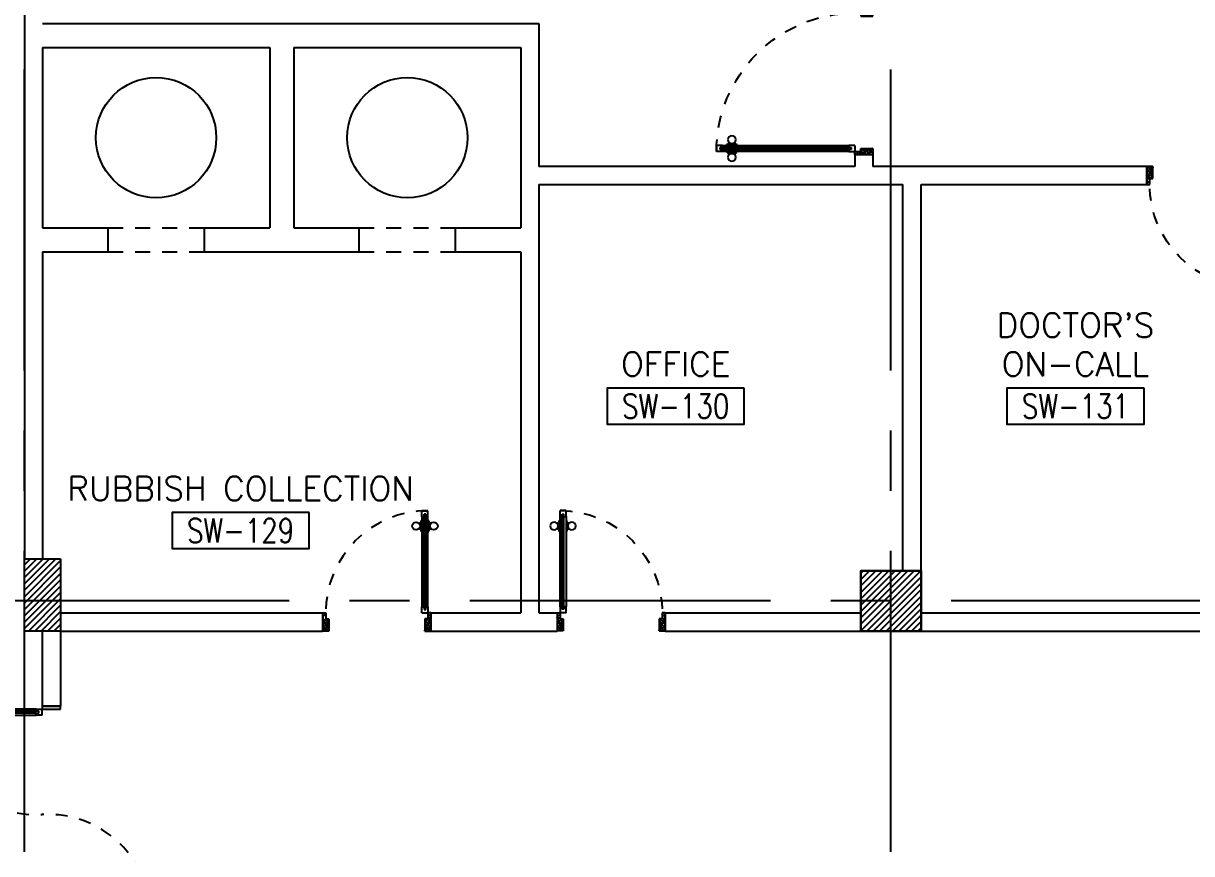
# Model space of a CAD drawing. Extents: x 276011.4 to 276105.3, y 57291.9 to 57371.4.
# Drawn here: x 276062.41 to 276072.11, y 57327.88 to 57334.78 of the extents above; entities that cross this region are included whole.
import ezdxf
from ezdxf.enums import TextEntityAlignment as Align

# ---------------------------------------------------------------- set-up
doc = ezdxf.new("R2010")
doc.units = 0
doc.header["$MEASUREMENT"] = 0
for name, pattern in [('CENTERX2', [4, 2.5, -0.5, 0.5, -0.5]), ('HIDDEN', [0.375, 0.25, -0.125]), ('HIDDEN2', [0.1875, 0.125, -0.0625])]:
    doc.linetypes.add(name, pattern=pattern)
doc.layers.get('0').update_dxf_attribs({"color": 11, "linetype": 'CONTINUOUS'})
for name, color, linetype in [('AXES', 11, 'CENTERX2'), ('COL', 11, 'CONTINUOUS'), ('DOOR', 11, 'CONTINUOUS'), ('HAT', 11, 'CONTINUOUS'), ('RM-BOX', 11, 'CONTINUOUS'), ('RM-NAME', 11, 'CONTINUOUS'), ('RM-NO', 11, 'CONTINUOUS'), ('SUNI-FUR', 11, 'CONTINUOUS'), ('WALL', 11, 'CONTINUOUS')]:
    doc.layers.add(name, color=color, linetype=linetype)
doc.styles.add('ROMANS', font='ROMANS.shx', dxfattribs={"width": 0.6})

# ---------------------------------------------------------------- blocks, each defined once
blk = doc.blocks.new('RM1')
at = {"layer": 'RM-BOX'}
blk.add_lwpolyline([(569.9, -200), (-569.9, -200), (-569.9, -500), (569.9, -500)], close=True, dxfattribs=at)
at = {"layer": 'RM-NAME', "style": 'ROMANS'}
for tag, p in [('ROOMNAME1', (0, 323.8)), ('ROOMNAME2', (0, 0))]:
    blk.add_attdef(tag, text='', height=200, dxfattribs=at).set_placement(p, align=Align.MIDDLE)
at = {"layer": 'RM-NO', "style": 'ROMANS', "width": 0.8}
blk.add_attdef('ROOMNO', text='', height=200, dxfattribs=at).set_placement((0, -350), align=Align.MIDDLE)
blk = doc.blocks.new('*X37')
at = {"color": 0}
for p, q in [((227925.6, 149489.7), (228425.6, 149989.7)), ((227928.6, 149545.8), (228372.5, 149989.7)), ((227928.6, 149598.8), (228319.5, 149989.7)), ((227928.6, 149651.8), (228266.5, 149989.7)), ((227928.6, 149704.9), (228213.4, 149989.7)), ((227928.6, 149757.9), (228160.4, 149989.7)), ((227928.6, 149810.9), (228107.4, 149989.7)), ((227928.6, 149864), (228054.3, 149989.7)), ((227928.6, 149917), (228001.3, 149989.7)), ((227928.6, 149970), (227948.3, 149989.7)), ((227978.6, 149489.7), (228428.6, 149939.7)), ((228031.6, 149489.7), (228428.6, 149886.7)), ((228084.7, 149489.7), (228428.6, 149833.6)), ((228137.7, 149489.7), (228428.6, 149780.6)), ((228190.7, 149489.7), (228428.6, 149727.6)), ((228243.8, 149489.7), (228428.6, 149674.5)), ((228296.8, 149489.7), (228428.6, 149621.5)), ((228349.8, 149489.7), (228428.6, 149568.5)), ((228402.9, 149489.7), (228428.6, 149515.4))]:
    blk.add_line(p, q, dxfattribs=at)
blk = doc.blocks.new('COL50')
at = {"layer": 'COL'}
blk.add_lwpolyline([(-250, 250), (-250, -250), (250, -250), (250, 250)], close=True, dxfattribs=at)
blk = doc.blocks.new('DOOR100')
at = {"layer": 'DOOR', "color": 0, "linetype": 'ByBlock'}
for p, q in [((-25, 1300), (-75, 1300)), ((-75, 1300), (-25, 1300)), ((-75, 1250), (-75, 1300)), ((-42, 1270), (-58, 1270)), ((-58, 1250), (-58, 1270)), ((-42, 1250), (-42, 1270)), ((-25, 1250), (-25, 1300)), ((-82.2, 1205), (-91.2, 1205)), ((-91.2, 1205), (-91.2, 1140.2)), ((-75, 1217.6), (-82.2, 1217.6)), ((-82.2, 1127.6), (-82.2, 1217.6)), ((-82.2, 1205), (-82.2, 1140.2)), ((-58, 1250), (-75, 1250)), ((-25, 1250), (-42, 1250)), ((-25, 1217.6), (-17.8, 1217.6)), ((-17.8, 1127.6), (-17.8, 1217.6)), ((-17.8, 1205), (-8.8, 1205)), ((-17.8, 1205), (-17.8, 1140.2)), ((-8.8, 1205), (-8.8, 1140.2)), ((-82.2, 1140.2), (-91.2, 1140.2)), ((-75, 1127.6), (-82.2, 1127.6)), ((-25, 1127.6), (-17.8, 1127.6)), ((-17.8, 1140.2), (-8.8, 1140.2)), ((-75, 200), (-58, 200)), ((-75, 150), (-75, 200)), ((-58, 200), (-58, 180)), ((-42, 200), (-25, 200)), ((-42, 180), (-42, 200)), ((-25, 200), (-25, 150)), ((-1200, 0), (-1200, 150)), ((-1200, 150), (-1175, 150)), ((-1200, 150), (-1200, 0)), ((-1175, 150), (-1175, 100)), ((-1175, 100), (-1150, 100)), ((-1150, 100), (-1150, 0)), ((-75, 150), (-25, 150)), ((-58, 180), (-42, 180)), ((-50, 100), (-50, 0)), ((-25, 100), (-50, 100)), ((0, 150), (-25, 150)), ((-25, 150), (-25, 100)), ((0, 150), (0, 0)), ((-1150, 0), (-1200, 0)), ((-50, 0), (0, 0))]:
    blk.add_line(p, q, dxfattribs=at)
at = {"layer": 'DOOR', "linetype": 'ByBlock'}
for p, q in [((-75, 1250), (-75, 200)), ((-58, 200), (-58, 1250)), ((-42, 200), (-42, 1250)), ((-25, 200), (-25, 1250)), ((0, 0), (0, 150))]:
    blk.add_line(p, q, dxfattribs=at)
at = {"layer": 'DOOR', "color": 9, "linetype": 'ByBlock'}
for p, q in [((-1150, 0), (-1200, 113.7)), ((-1150, 0), (-1163.4, 100)), ((-50, 0), (0, 113.7)), ((-50, 0), (-36.6, 100)), ((-1150, 0), (-1200, 40.1)), ((-50, 0), (0, 40.1))]:
    blk.add_line(p, q, dxfattribs=at)
at = {"layer": 'DOOR', "color": 0, "linetype": 'ByBlock'}
for centre in [(-123.5, 1172.6), (23.5, 1172.6)]:
    blk.add_circle(centre, 32.4, dxfattribs=at)
at = {"layer": 'DOOR', "linetype": 'HIDDEN', "ltscale": 0.5}
blk.add_arc((-25, 150), 1150, 89.99998, 180.00006, dxfattribs=at)
at = {"layer": 'DOOR', "color": 9, "linetype": 'ByBlock'}
for centre, radius, start, end in [((-1150, 0), 154.4, 103.71423, 108.89471), ((-1150, 0), 134.4, 100.71998, 111.84015), ((-50, 0), 134.4, 68.15985, 79.28002), ((-50, 0), 114.4, 64.08384, 77.37743), ((-50, 0), 154.4, 71.10529, 76.28577), ((-1150, 0), 94.4, 90, 121.98181), ((-1150, 0), 74.4, 90, 132.22357), ((-1150, 0), 54.4, 90, 156.79262), ((-1150, 0), 34.4, 90, 180), ((-1150, 0), 14.4, 90, 180), ((-50, 0), 94.4, 58.01819, 90), ((-50, 0), 74.4, 47.77643, 90), ((-50, 0), 54.4, 23.20738, 90), ((-50, 0), 34.4, 0, 90), ((-50, 0), 14.4, 0, 90)]:
    blk.add_arc(centre, radius, start, end, dxfattribs=at)
blk = doc.blocks.new('DOOR90')
at = {"layer": 'DOOR', "color": 0, "linetype": 'ByBlock'}
for p, q in [((-150, 0), (-150, -25)), ((-150, 0), (0, 0)), ((0, -50), (0, 0)), ((-1000, -25), (-1000, -75)), ((-1000, -75), (-1000, -25)), ((-950, -25), (-1000, -25)), ((-950, -75), (-1000, -75)), ((-970, -42), (-970, -58)), ((-950, -42), (-970, -42)), ((-950, -58), (-970, -58)), ((-950, -25), (-950, -42)), ((-950, -58), (-950, -75)), ((-917.6, -25), (-917.6, -17.8)), ((-827.6, -17.8), (-917.6, -17.8)), ((-917.6, -75), (-917.6, -82.2)), ((-827.6, -82.2), (-917.6, -82.2)), ((-905, -17.8), (-905, -8.8)), ((-905, -8.8), (-840.2, -8.8)), ((-905, -17.8), (-840.2, -17.8)), ((-905, -82.2), (-905, -91.2)), ((-905, -82.2), (-840.2, -82.2)), ((-905, -91.2), (-840.2, -91.2)), ((-840.2, -17.8), (-840.2, -8.8)), ((-840.2, -82.2), (-840.2, -91.2)), ((-827.6, -25), (-827.6, -17.8)), ((-827.6, -75), (-827.6, -82.2)), ((-200, -42), (-200, -25)), ((-200, -25), (-150, -25)), ((-180, -42), (-200, -42)), ((-200, -75), (-200, -58)), ((-200, -58), (-180, -58)), ((-150, -75), (-200, -75)), ((-180, -58), (-180, -42)), ((-150, -75), (-150, -25)), ((-150, -25), (-100, -25)), ((-100, -25), (-100, -50)), ((-100, -50), (0, -50)), ((-100, -850), (0, -850)), ((-100, -875), (-100, -850)), ((0, -850), (0, -900)), ((-150, -900), (-150, -875)), ((-150, -875), (-100, -875)), ((0, -900), (-150, -900)), ((-150, -900), (0, -900))]:
    blk.add_line(p, q, dxfattribs=at)
at = {"layer": 'DOOR', "color": 9, "linetype": 'ByBlock'}
for p, q in [((0, -50), (-113.7, 0)), ((0, -50), (-40.1, 0)), ((0, -50), (-100, -36.6)), ((0, -850), (-113.7, -900)), ((0, -850), (-100, -863.4)), ((0, -850), (-40.1, -900))]:
    blk.add_line(p, q, dxfattribs=at)
at = {"layer": 'DOOR', "linetype": 'ByBlock'}
for p, q in [((-200, -25), (-950, -25)), ((-200, -42), (-950, -42)), ((-200, -58), (-950, -58)), ((-950, -75), (-200, -75))]:
    blk.add_line(p, q, dxfattribs=at)
at = {"layer": 'DOOR', "color": 0, "linetype": 'ByBlock'}
for centre in [(-872.6, 23.5), (-872.6, -123.5)]:
    blk.add_circle(centre, 32.4, dxfattribs=at)
at = {"layer": 'DOOR', "color": 9, "linetype": 'ByBlock'}
for centre, radius, start, end in [((0, -50), 154.4, 161.10529, 166.28577), ((0, -50), 134.4, 158.15985, 169.28002), ((0, -50), 94.4, 148.01819, 180), ((0, -50), 74.4, 137.77643, 180), ((0, -50), 114.4, 154.08384, 167.37743), ((0, -50), 54.4, 113.20738, 180), ((0, -50), 34.4, 90, 180), ((0, -50), 14.4, 90, 180), ((0, -850), 94.4, 180, 211.98181), ((0, -850), 74.4, 180, 222.22357), ((0, -850), 54.4, 180, 246.79262), ((0, -850), 34.4, 180, 270), ((0, -850), 14.4, 180, 270), ((0, -850), 154.4, 193.71423, 198.89471), ((0, -850), 134.4, 190.71998, 201.84015)]:
    blk.add_arc(centre, radius, start, end, dxfattribs=at)
at = {"layer": 'DOOR', "linetype": 'HIDDEN', "ltscale": 0.5}
blk.add_arc((-150, -25), 850, 180, 270, dxfattribs=at)
blk = doc.blocks.new('fe-door')
at = {"layer": 'DOOR', "color": 0, "linetype": 'ByBlock'}
for p, q in [((-900, 1775), (-900, 1725)), ((-900, 1725), (-900, 1775)), ((-850, 1775), (-900, 1775)), ((-870, 1758), (-870, 1742)), ((-850, 1758), (-870, 1758)), ((-850, 1775), (-850, 1758)), ((-817.6, 1775), (-817.6, 1782.2)), ((-727.6, 1782.2), (-817.6, 1782.2)), ((-805, 1782.2), (-805, 1791.2)), ((-805, 1791.2), (-740.2, 1791.2)), ((-805, 1782.2), (-740.2, 1782.2)), ((-740.2, 1782.2), (-740.2, 1791.2)), ((-727.6, 1775), (-727.6, 1782.2)), ((-50, 1758), (-50, 1775)), ((-50, 1775), (0, 1775)), ((-30, 1758), (-50, 1758)), ((-30, 1742), (-30, 1758)), ((150, 1800), (0, 1800)), ((0, 1800), (0, 1775)), ((0, 1725), (0, 1775)), ((0, 1775), (150, 1775)), ((150, 1775), (150, 1800)), ((-850, 1725), (-900, 1725)), ((-850, 1742), (-870, 1742)), ((-850, 1742), (-850, 1725)), ((-817.6, 1725), (-817.6, 1717.8)), ((-727.6, 1717.8), (-817.6, 1717.8)), ((-805, 1717.8), (-805, 1708.8)), ((-805, 1717.8), (-740.2, 1717.8)), ((-805, 1708.8), (-740.2, 1708.8)), ((-740.2, 1717.8), (-740.2, 1708.8)), ((-727.6, 1725), (-727.6, 1717.8)), ((-50, 1725), (-50, 1742)), ((-50, 1742), (-30, 1742)), ((0, 1725), (-50, 1725)), ((0, 75), (0, 25)), ((0, 75), (50, 75)), ((0, 0), (0, 25)), ((0, 25), (50, 25)), ((150, 25), (0, 25)), ((0, 0), (150, 0)), ((30, 58), (30, 42)), ((50, 58), (30, 58)), ((30, 42), (50, 42)), ((50, 75), (50, 58)), ((50, 42), (50, 25)), ((150, 25), (150, 0)), ((850, 58), (850, 75)), ((850, 75), (900, 75)), ((850, 58), (870, 58)), ((850, 25), (850, 42)), ((850, 42), (870, 42)), ((850, 25), (900, 25)), ((870, 42), (870, 58)), ((900, 25), (900, 75)), ((900, 75), (900, 25))]:
    blk.add_line(p, q, dxfattribs=at)
at = {"layer": 'DOOR', "linetype": 'ByBlock'}
for p, q in [((-50, 1775), (-850, 1775)), ((-50, 1758), (-850, 1758)), ((-50, 1742), (-850, 1742)), ((-850, 1725), (-50, 1725)), ((850, 75), (50, 75)), ((50, 58), (850, 58)), ((50, 42), (850, 42)), ((50, 25), (850, 25))]:
    blk.add_line(p, q, dxfattribs=at)
at = {"layer": 'DOOR', "color": 0, "linetype": 'ByBlock'}
for centre in [(-772.6, 1823.5), (-772.6, 1676.5)]:
    blk.add_circle(centre, 32.4, dxfattribs=at)
at = {"layer": 'DOOR', "linetype": 'HIDDEN', "ltscale": 0.5}
for centre, start, end in [((-49, 1750), 178.31738, 273.29648), ((49, 50), 358.31738, 93.29648)]:
    blk.add_arc(centre, 851.4, start, end, dxfattribs=at)
at = {"layer": 'WALL'}
for p, q in [((0, 1800), (150, 1800)), ((0, 0), (150, 0))]:
    blk.add_line(p, q, dxfattribs=at)
at = {"layer": 'WALL', "linetype": 'ByBlock'}
blk.add_line((0, 1800), (150, 1800), dxfattribs=at)

msp = doc.modelspace()

# ---------------------------------------------------------------- hatches: boundary and pattern name
at = {"layer": 'HAT'}
h = msp.add_hatch(dxfattribs=at)
h.set_pattern_fill('ANSI31', color=256, scale=0.3, style=0)
h.set_pattern_definition([(45, (275761.879317, 57274.97192), (-0.0265165043, 0.0265165043), [])])
h.paths.add_polyline_path([(276062.7155, 57330.3329), (276062.4155, 57330.3329), (276062.4155, 57329.9829), (276062.7155, 57329.9829)])
h.paths.add_polyline_path([(276062.7155, 57329.9829), (276062.4155, 57329.9829), (276062.4155, 57329.7329), (276062.7155, 57329.7329)])

# ---------------------------------------------------------------- linework, layer by layer
at = {"layer": 'AXES'}
for p, q in [((276069.6155, 57291.8986), (276069.6155, 57370.7113)), ((276062.4155, 57291.8986), (276062.4155, 57370.3613)), ((276104.6155, 57329.9829), (276052.5255, 57329.9829))]:
    msp.add_line(p, q, dxfattribs=at)
at = {"layer": 'COL'}
msp.add_lwpolyline([(276062.7155, 57330.3329), (276062.7155, 57329.7329), (276062.4155, 57329.7329), (276062.4155, 57330.3329)], close=True, dxfattribs=at)
at = {"layer": 'SUNI-FUR', "linetype": 'HIDDEN2'}
for p, q in [((276063.1092, 57333.0829), (276063.9092, 57333.0829)), ((276065.1967, 57333.0829), (276065.9967, 57333.0829)), ((276063.1092, 57332.8829), (276063.9092, 57332.8829)), ((276065.1967, 57332.8829), (276065.9967, 57332.8829))]:
    msp.add_line(p, q, dxfattribs=at)
at = {"layer": 'SUNI-FUR'}
for centre in [(276063.5092, 57333.8329), (276065.5967, 57333.8329)]:
    msp.add_circle(centre, 0.5, dxfattribs=at)
at = {"layer": 'WALL'}
for p, q in [((276062.4155, 57335.5829), (276062.4155, 57330.3329)), ((276062.5655, 57334.7829), (276066.6905, 57334.7829)), ((276066.6905, 57334.7829), (276066.6905, 57333.5929)), ((276062.5655, 57334.5829), (276062.5655, 57333.0829)), ((276062.5655, 57334.5829), (276064.453, 57334.5829)), ((276062.5655, 57334.5829), (276062.5655, 57333.5929)), ((276064.453, 57334.5829), (276064.453, 57333.0829)), ((276064.653, 57334.5829), (276066.5405, 57334.5829)), ((276064.653, 57334.5829), (276064.653, 57333.0829)), ((276066.5405, 57334.5829), (276066.5405, 57333.0829)), ((276069.3155, 57333.5929), (276066.6905, 57333.5929)), ((276069.7155, 57333.5929), (276069.4655, 57333.5929)), ((276071.7405, 57333.5929), (276069.4655, 57333.5929)), ((276071.7405, 57333.4429), (276071.7405, 57333.5929)), ((276066.6905, 57333.4429), (276069.7155, 57333.4429)), ((276066.6905, 57333.4429), (276066.6905, 57329.8829)), ((276069.7155, 57330.2329), (276069.7155, 57333.4429)), ((276069.8655, 57330.2329), (276069.8655, 57333.4429)), ((276069.8655, 57333.4429), (276071.7405, 57333.4429)), ((276062.5655, 57333.0829), (276063.1092, 57333.0829)), ((276063.1092, 57333.0829), (276063.1092, 57332.8829)), ((276063.9092, 57333.0829), (276064.453, 57333.0829)), ((276063.9092, 57333.0829), (276063.9092, 57332.8829)), ((276064.653, 57333.0829), (276065.1967, 57333.0829)), ((276065.1967, 57332.8829), (276065.1967, 57333.0829)), ((276065.9967, 57332.8829), (276065.9967, 57333.0829)), ((276065.9967, 57333.0829), (276066.5405, 57333.0829)), ((276062.5655, 57332.8829), (276062.5655, 57330.3329)), ((276062.5655, 57332.8829), (276063.1092, 57332.8829)), ((276063.9092, 57332.8829), (276065.1967, 57332.8829)), ((276065.9967, 57332.8829), (276066.5405, 57332.8829)), ((276066.5405, 57332.8829), (276066.5405, 57329.8829)), ((276062.7181, 57329.8829), (276064.8905, 57329.8829)), ((276064.8905, 57329.8829), (276064.8905, 57329.7329)), ((276065.7905, 57329.8829), (276065.7905, 57329.7329)), ((276065.7905, 57329.8829), (276066.5405, 57329.8829)), ((276066.6905, 57329.8829), (276066.8405, 57329.8829)), ((276066.8405, 57329.8829), (276066.8405, 57329.7329)), ((276066.8405, 57329.8829), (276066.8405, 57329.7329)), ((276067.7405, 57329.8829), (276067.7405, 57329.7329)), ((276067.7405, 57329.8829), (276069.3655, 57329.8829)), ((276069.8655, 57329.8829), (276073.1405, 57329.8829)), ((276062.5635, 57329.7329), (276062.5635, 57329.1079)), ((276062.7135, 57329.7329), (276062.7135, 57329.1079)), ((276062.7181, 57329.7329), (276064.8905, 57329.7329)), ((276065.7905, 57329.7329), (276066.8405, 57329.7329)), ((276067.7405, 57329.7329), (276069.3655, 57329.7329)), ((276069.8655, 57329.7329), (276076.7156, 57329.7329)), ((276062.7135, 57329.1079), (276062.5635, 57329.1079))]:
    msp.add_line(p, q, dxfattribs=at)
at = {"layer": 'WALL', "linetype": 'ByBlock'}
for p, q in [((276069.3155, 57333.6934), (276069.3155, 57333.5929)), ((276069.4655, 57333.6934), (276069.3155, 57333.6934)), ((276069.4655, 57333.6934), (276069.4655, 57333.5929))]:
    msp.add_line(p, q, dxfattribs=at)
at = {"layer": 'WALL', "linetype": 'ByBlock', "ltscale": 0.3}
msp.add_lwpolyline([(276069.8655, 57330.2329), (276069.3655, 57330.2329), (276069.3655, 57329.7329), (276069.8655, 57329.7329)], close=True, dxfattribs=at)

# ---------------------------------------------------------------- block references
at = {"layer": 'COL', "xscale": -0.001, "yscale": 0.001, "zscale": 0.001}
msp.add_blockref('COL50', (276069.6155, 57329.9829), dxfattribs=at)
at = {"layer": 'DOOR', "color": 0, "linetype": 'ByBlock', "yscale": 0.001, "zscale": 0.001}
for name, p, xscale, rotation in [('DOOR100', (276069.4655, 57333.6934), -0.001, 90), ('DOOR90', (276072.6405, 57333.5929), -0.001, 270), ('DOOR90', (276065.7932, 57329.7329), 0.001, 270), ('DOOR90', (276066.8405, 57329.7336), -0.001, 90)]:
    msp.add_blockref(name, p, dxfattribs=dict(at, xscale=xscale, rotation=rotation))
at = {"layer": 'DOOR', "color": 0, "linetype": 'ByBlock', "ltscale": 0.3, "xscale": 0.001, "yscale": 0.001, "zscale": 0.001}
msp.add_blockref('fe-door', (276062.5635, 57327.3079), dxfattribs=at)
at = {"layer": 'HAT', "xscale": 0.001, "yscale": 0.001, "zscale": 0.001}
msp.add_blockref('*X37', (275841.4369, 57180.2432), dxfattribs=at)
at = {"layer": 'RM-NAME', "xscale": 0.001, "yscale": 0.001, "zscale": 0.001}
for p, values in [((276071.1491, 57331.9514), {'ROOMNO': 'SW-131', 'ROOMNAME2': 'ON-CALL', 'ROOMNAME1': "DOCTOR'S"}), ((276067.8271, 57331.9514), {'ROOMNO': 'SW-130', 'ROOMNAME2': 'OFFICE'}), ((276064.2115, 57330.9177), {'ROOMNO': 'SW-129', 'ROOMNAME2': 'RUBBISH COLLECTION'})]:
    msp.add_blockref('RM1', p, dxfattribs=at).add_auto_attribs(values)

doc.saveas('drawing.dxf')
